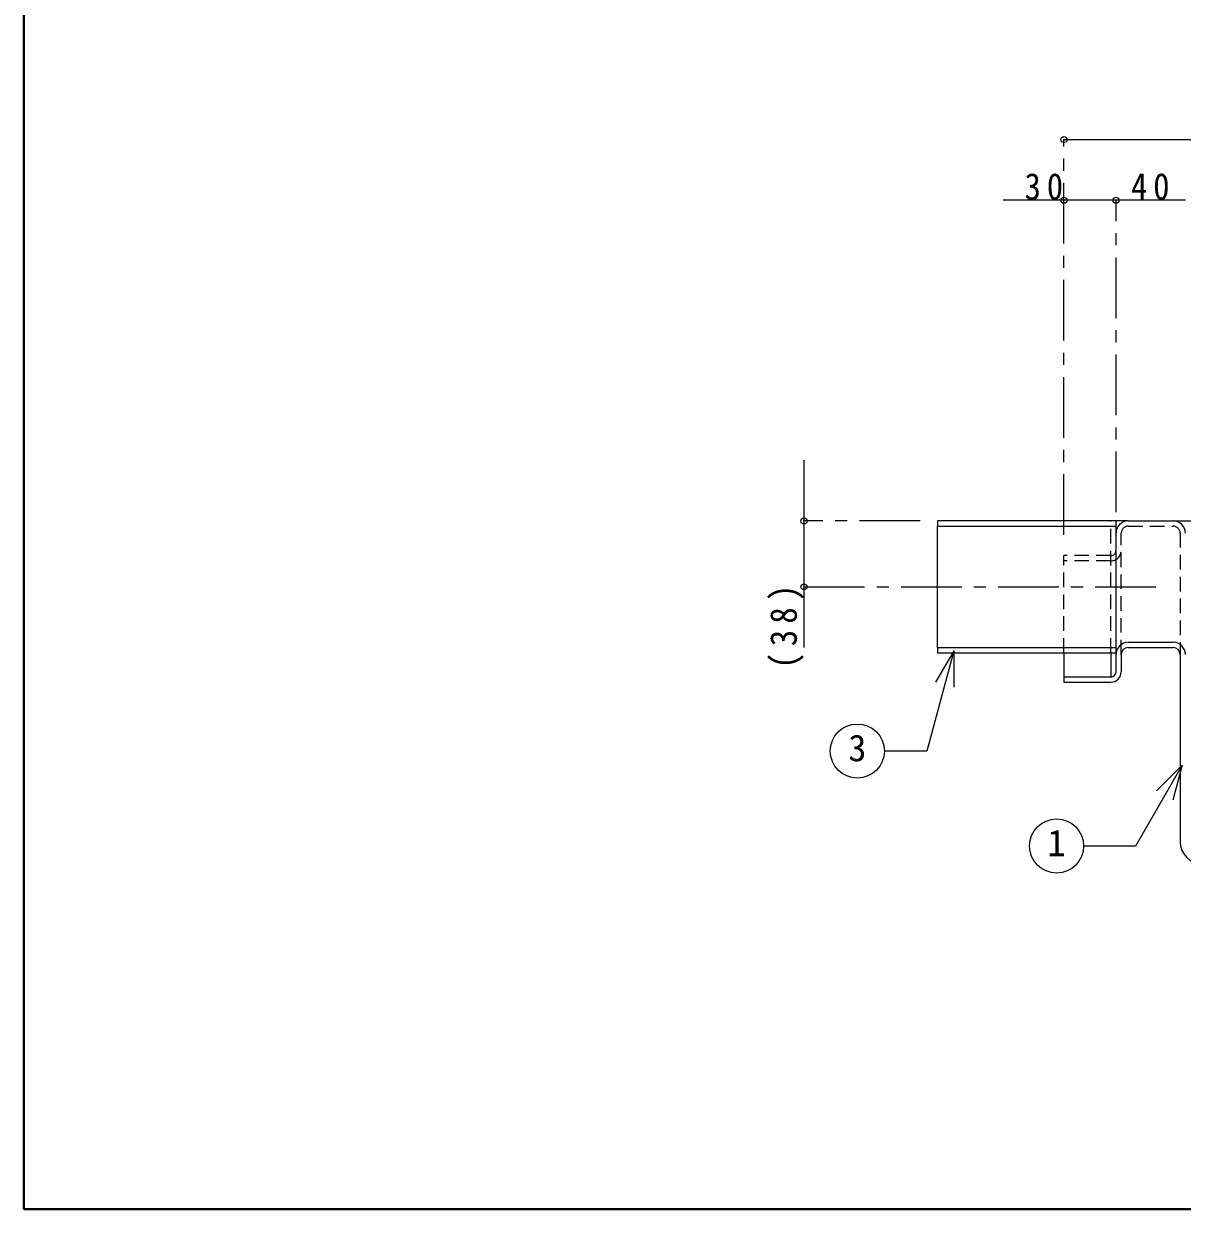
# Model space of a CAD drawing. Units: millimetres at full size, sheet at 1:7; details may follow other scales. Extents: x -1465 to 1370, y -987 to 980.
# Drawn here: x -1465 to -796, y -987 to -304 of the extents above; entities that cross this region are included whole.
import ezdxf
from ezdxf.enums import TextEntityAlignment as Align

# ---------------------------------------------------------------- set-up
doc = ezdxf.new("R2010")
doc.units = ezdxf.units.MM
doc.header["$LTSCALE"] = 7
doc.header["$PDMODE"] = 32
doc.header["$PDSIZE"] = 3.5
doc.linetypes.add('CHAIN1', pattern=[8, 5, -1, 1, -1])
doc.linetypes.add('DASHED1', pattern=[1.8, 1.2, -0.6])
doc.layers.add('0-0____1', color=4, linetype='Continuous', lineweight=9)
doc.styles.add('ＭＳ ゴシック', font='')
doc.styles.get('ＭＳ ゴシック').set_extended_font_data('MS Gothic')

msp = doc.modelspace()

# ---------------------------------------------------------------- linework, layer by layer
at = {"layer": '0-0____1', "color": 1, "lineweight": 40}
for p, q in [((-1464.501, -987.38), (-1464.501, 979.62)), ((1370.499, -987.38), (-1464.501, -987.38))]:
    msp.add_line(p, q, dxfattribs=at)
at = {"layer": '0-0____1'}
for p, q in [((-864.501, -370.38), (275.499, -370.38)), ((-834.501, -405.38), (-899.501, -405.38)), ((-794.501, -405.38), (-834.501, -405.38)), ((-1014.501, -555.38), (-1014.501, -663.38)), ((-827.501, -590.38), (-834.501, -590.38)), ((-801.501, -590.38), (210.499, -590.38))]:
    msp.add_line(p, q, dxfattribs=at)
at = {"layer": '0-0____1', "linetype": 'CHAIN1'}
for p, q in [((-864.501, -598.38), (-864.501, -370.38)), ((-834.501, -585.38), (-834.501, -405.38)), ((-947.501, -590.38), (-1014.501, -590.38)), ((-1014.501, -628.38), (-809.501, -628.38))]:
    msp.add_line(p, q, dxfattribs=at)
at = {"layer": '0-0____1', "color": 5, "lineweight": 25}
for p, q in [((-937.501, -590.38), (-937.501, -593.38)), ((-834.501, -590.38), (-937.501, -590.38)), ((-937.501, -593.38), (-834.501, -593.38)), ((-834.501, -593.38), (-834.501, -590.38)), ((-827.501, -660.38), (-801.501, -660.38)), ((-937.501, -663.38), (-937.501, -666.38)), ((-937.501, -663.38), (-834.501, -663.38)), ((-937.501, -666.38), (-834.501, -666.38)), ((-837.501, -666.38), (-837.501, -680.38)), ((-834.501, -666.38), (-834.501, -663.38)), ((-834.501, -677.38), (-834.501, -667.38)), ((-831.501, -667.38), (-831.501, -677.38)), ((-827.501, -663.38), (-801.501, -663.38)), ((-797.501, -667.38), (-797.501, -775.38)), ((-837.501, -680.38), (-864.501, -680.38)), ((-864.501, -683.38), (-837.501, -683.38))]:
    msp.add_line(p, q, dxfattribs=at)
at = {"layer": '0-0____1', "color": 7, "lineweight": 18}
for p, q in [((-937.501, -663.38), (-937.501, -593.38)), ((-834.501, -663.38), (-834.501, -593.38)), ((-827.501, -590.38), (-801.501, -590.38)), ((-928.066, -665.217), (-938.566, -683.404)), ((-928.066, -665.217), (-928.066, -686.217)), ((-864.501, -666.38), (-864.501, -683.38)), ((-834.501, -667.38), (-834.501, -666.38)), ((-796.296, -731.209), (-823.227, -777.854)), ((-796.296, -731.209), (-811.145, -746.058)), ((-796.296, -731.209), (-801.731, -751.493)), ((-823.227, -777.854), (-853.185, -777.854))]:
    msp.add_line(p, q, dxfattribs=at)
at = {"layer": '0-0____1', "color": 7, "linetype": 'DASHED1', "lineweight": 18}
msp.add_line((-837.501, -666.38), (-837.501, -590.38), dxfattribs=at)
at = {"layer": '0-0____1', "linetype": 'DASHED1'}
for p, q in [((-827.501, -593.38), (-801.501, -593.38)), ((-831.501, -667.38), (-831.501, -597.38)), ((-797.501, -597.38), (-797.501, -667.38)), ((-864.501, -666.38), (-864.501, -610.38)), ((-837.501, -610.38), (-864.501, -610.38)), ((-837.501, -613.38), (-864.501, -613.38))]:
    msp.add_line(p, q, dxfattribs=at)
at = {"layer": '0-0____1', "color": 7, "lineweight": 18}
msp.add_lwpolyline([(-928.066, -665.217), (-943.575, -723.095), (-968.07, -723.095)], dxfattribs=at)
for centre in [(-983.67, -723.095), (-868.785, -777.854)]:
    msp.add_circle(centre, 15.6, dxfattribs=at)
for centre, start, end in [((-827.501, -597.38), 90, 180), ((-801.501, -597.38), 0, 90)]:
    msp.add_arc(centre, 7, start, end, dxfattribs=at)
at = {"layer": '0-0____1', "linetype": 'DASHED1'}
for centre, radius, start, end in [((-827.501, -597.38), 4, 90, 180), ((-801.501, -597.38), 4, 0, 90), ((-837.501, -607.38), 6, 270, 0), ((-837.501, -607.38), 3, 270, 0)]:
    msp.add_arc(centre, radius, start, end, dxfattribs=at)
at = {"layer": '0-0____1', "color": 5, "lineweight": 25}
for centre, radius, start, end in [((-827.501, -667.38), 7, 90, 180), ((-801.501, -667.38), 7, 0, 90), ((-827.501, -667.38), 4, 90, 180), ((-801.501, -667.38), 4, 0, 90), ((-837.501, -677.38), 3, 270, 0), ((-837.501, -677.38), 6, 270, 0), ((-784.501, -775.38), 13, 180, 270)]:
    msp.add_arc(centre, radius, start, end, dxfattribs=at)
at = {"layer": '0-0____1'}
for p in [(-864.501, -370.38), (-864.501, -405.38), (-834.501, -405.38), (-1014.501, -590.38), (-1014.501, -628.38)]:
    msp.add_point(p, dxfattribs=at)

# ---------------------------------------------------------------- texts
at = {"layer": '0-0____1', "color": 7, "style": 'ＭＳ ゴシック'}
for s, p in [('3', (-988.92, -733.595)), ('1', (-874.035, -788.354))]:
    msp.add_text(s, height=15.4, dxfattribs=at).set_placement(p, align=Align.BOTTOM_LEFT)
at = {"layer": '0-0____1', "color": 7, "char_height": 15.4, "attachment_point": 7, "style": 'ＭＳ ゴシック'}
for s, insert in [('\\T1.36;\\W0.9;30', (-887.251, -405.38)), ('\\T1.36;\\W0.9;40', (-825.876, -405.38))]:
    msp.add_mtext(s, dxfattribs=dict(at, insert=insert))
at = {"layer": '0-0____1', "color": 7, "insert": (-1014.501, -675.63), "char_height": 15.4, "attachment_point": 7, "rotation": 90, "style": 'ＭＳ ゴシック'}
msp.add_mtext('\\T1.38;\\W0.9;(38)', dxfattribs=at)

doc.saveas('drawing.dxf')
